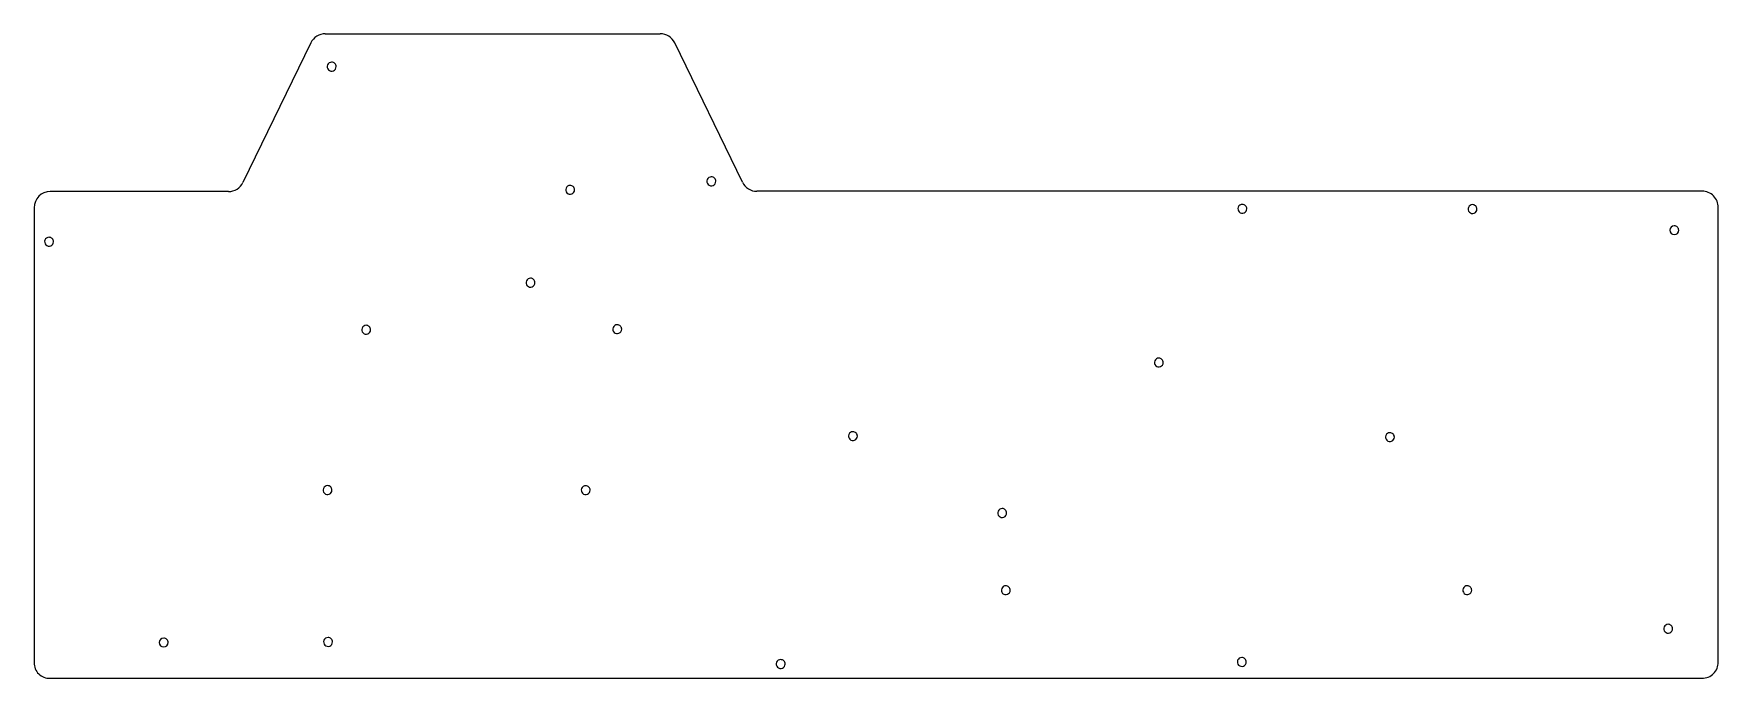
# Model space of a CAD drawing. Extents: x 0 to 417, y 0 to 160.
import ezdxf

# ---------------------------------------------------------------- set-up
doc = ezdxf.new("R2010")
doc.units = 0
doc.layers.get('0').update_dxf_attribs({"linetype": 'CONTINUOUS'})

msp = doc.modelspace()

# ---------------------------------------------------------------- linework, layer by layer
at = {"color": 7}
for points in [[(72.249481, 159.7168), (155.242589, 159.7168)], [(68.651772, 157.465094), (51.84013, 122.868408)], [(175.59634, 122.929108), (158.840398, 157.465094)], [(48.242321, 120.616702), (4.09581, 120.616702)], [(386.542468, 120.696702), (179.194049, 120.677402)], [(413.385435, 120.695302), (386.542468, 120.696702)], [(0.0958, 116.616692), (0.0958, 4.316411)], [(417.396845, 4.08071), (417.396845, 116.695292)], [(3.640509, 0.0617), (386.722468, 0.0864)], [(386.722468, 0.0864), (413.362635, 0.0808)]]:
    msp.add_lwpolyline(points, dxfattribs=at)
for points in [[(73.817985, 152.656682)], [(132.898133, 122.156606)], [(167.88822, 124.256611)], [(299.46855, 117.446594)], [(356.498692, 117.386594)], [(3.79781, 109.296574)], [(406.488818, 112.146581)], [(123.078108, 99.156548)], [(82.368006, 87.486519)], [(144.578162, 87.626519)], [(278.768498, 79.366499)], [(202.978308, 61.146453)], [(336.038641, 60.896452)], [(72.797982, 47.77642)], [(136.768142, 47.75642)], [(239.958401, 42.106405)], [(240.848403, 22.976358)], [(355.198689, 22.976358)], [(404.968814, 13.446334)], [(32.197881, 10.016325)], [(72.927983, 10.166325)], [(185.068263, 4.696312)], [(299.318549, 5.216313)]]:
    msp.add_lwpolyline(points, close=True, dxfattribs=at)
for points in [[(72.249481, 159.7168), (70.718102, 159.716752), (69.321142, 158.842434), (68.651772, 157.465094)], [(158.840398, 157.465094), (158.171067, 158.842516), (156.774024, 159.716862), (155.242589, 159.7168)], [(72.801715, 151.977632), (72.631455, 151.566589), (72.725567, 151.093459), (73.040165, 150.77886)], [(73.817985, 152.656682), (73.373075, 152.656682), (72.971974, 152.388675), (72.801715, 151.977632)], [(73.040165, 150.77886), (73.354764, 150.464261), (73.827895, 150.37015), (74.238938, 150.540409)], [(74.595804, 152.334499), (74.389514, 152.540789), (74.109724, 152.656682), (73.817985, 152.656682)], [(74.238938, 150.540409), (74.64998, 150.710669), (74.917988, 151.11177), (74.917988, 151.556679)], [(74.917988, 151.556679), (74.917988, 151.848418), (74.802095, 152.128208), (74.595804, 152.334499)], [(48.242321, 120.616702), (49.773757, 120.61664), (51.170799, 121.490985), (51.84013, 122.868408)], [(131.881863, 121.477556), (131.711603, 121.066513), (131.805715, 120.593382), (132.120313, 120.278784)], [(132.898133, 122.156606), (132.453223, 122.156606), (132.052122, 121.888599), (131.881863, 121.477556)], [(133.675952, 121.834422), (133.469662, 122.040713), (133.189872, 122.156606), (132.898133, 122.156606)], [(133.319086, 120.040333), (133.730128, 120.210593), (133.998135, 120.611693), (133.998135, 121.056603)], [(133.998135, 121.056603), (133.998135, 121.348342), (133.882243, 121.628132), (133.675952, 121.834422)], [(166.87195, 123.577561), (166.701691, 123.166518), (166.795802, 122.693387), (167.110401, 122.378789)], [(167.88822, 124.256611), (167.443311, 124.256611), (167.04221, 123.988604), (166.87195, 123.577561)], [(167.110401, 122.378789), (167.424999, 122.06419), (167.89813, 121.970079), (168.309173, 122.140338)], [(168.66604, 123.934428), (168.459749, 124.140718), (168.179959, 124.256611), (167.88822, 124.256611)], [(168.309173, 122.140338), (168.720216, 122.310598), (168.988223, 122.711699), (168.988223, 123.156608)], [(168.988223, 123.156608), (168.988223, 123.448347), (168.87233, 123.728137), (168.66604, 123.934428)], [(175.59634, 122.929108), (176.265655, 121.551718), (177.662649, 120.677378), (179.194049, 120.677402)], [(4.09581, 120.616702), (1.886666, 120.616702), (0.0958, 118.825836), (0.0958, 116.616692)], [(132.120313, 120.278784), (132.434912, 119.964185), (132.908043, 119.870073), (133.319086, 120.040333)], [(299.46855, 117.446594), (299.02364, 117.446594), (298.622539, 117.178587), (298.45228, 116.767544)], [(300.246369, 117.124411), (300.040079, 117.330701), (299.760289, 117.446594), (299.46855, 117.446594)], [(300.568552, 116.346591), (300.568552, 116.63833), (300.45266, 116.91812), (300.246369, 117.124411)], [(356.498692, 117.386594), (356.053783, 117.386594), (355.652682, 117.118587), (355.482422, 116.707544)], [(357.276512, 117.064411), (357.070221, 117.270701), (356.790431, 117.386594), (356.498692, 117.386594)], [(357.598695, 116.286591), (357.598695, 116.57833), (357.482802, 116.85812), (357.276512, 117.064411)], [(416.221241, 119.527764), (415.468627, 120.27824), (414.448277, 120.698331), (413.385435, 120.695302)], [(417.396845, 116.695292), (417.396849, 117.758139), (416.973856, 118.777289), (416.221241, 119.527764)], [(298.45228, 116.767544), (298.28202, 116.356501), (298.376132, 115.88337), (298.69073, 115.568772)], [(298.69073, 115.568772), (299.005329, 115.254173), (299.47846, 115.160062), (299.889502, 115.330321)], [(299.889502, 115.330321), (300.300545, 115.500581), (300.568552, 115.901682), (300.568552, 116.346591)], [(355.482422, 116.707544), (355.312163, 116.296501), (355.406274, 115.82337), (355.720873, 115.508772)], [(355.720873, 115.508772), (356.035472, 115.194173), (356.508602, 115.100062), (356.919645, 115.270321)], [(356.919645, 115.270321), (357.330688, 115.440581), (357.598695, 115.841682), (357.598695, 116.286591)], [(2.781539, 108.617524), (2.61128, 108.206481), (2.705392, 107.73335), (3.01999, 107.418751)], [(3.79781, 109.296574), (3.3529, 109.296574), (2.951799, 109.028567), (2.781539, 108.617524)], [(4.575629, 108.97439), (4.369338, 109.180681), (4.089548, 109.296574), (3.79781, 109.296574)], [(4.897812, 108.196571), (4.897812, 108.48831), (4.781919, 108.7681), (4.575629, 108.97439)], [(406.488818, 112.146581), (405.881303, 112.146581), (405.388815, 111.654093), (405.388815, 111.046578)], [(405.388815, 111.046578), (405.388815, 110.439063), (405.881303, 109.946575), (406.488818, 109.946575)], [(407.266637, 111.824397), (407.060346, 112.030688), (406.780556, 112.146581), (406.488818, 112.146581)], [(406.488818, 109.946575), (407.096332, 109.946575), (407.58882, 110.439063), (407.58882, 111.046578)], [(407.58882, 111.046578), (407.58882, 111.338317), (407.472927, 111.618107), (407.266637, 111.824397)], [(3.01999, 107.418751), (3.334589, 107.104153), (3.807719, 107.010041), (4.218762, 107.180301)], [(4.218762, 107.180301), (4.629805, 107.35056), (4.897812, 107.751661), (4.897812, 108.196571)], [(122.061838, 98.477498), (121.891579, 98.066455), (121.98569, 97.593325), (122.300289, 97.278726)], [(123.078108, 99.156548), (122.633199, 99.156548), (122.232098, 98.888541), (122.061838, 98.477498)], [(122.300289, 97.278726), (122.614887, 96.964127), (123.088018, 96.870016), (123.499061, 97.040275)], [(123.855928, 98.834365), (123.649637, 99.040655), (123.369847, 99.156548), (123.078108, 99.156548)], [(123.499061, 97.040275), (123.910104, 97.210535), (124.178111, 97.611636), (124.178111, 98.056545)], [(124.178111, 98.056545), (124.178111, 98.348284), (124.062218, 98.628074), (123.855928, 98.834365)], [(81.351736, 86.807469), (81.181477, 86.396426), (81.275588, 85.923295), (81.590187, 85.608697)], [(82.368006, 87.486519), (81.923097, 87.486519), (81.521996, 87.218512), (81.351736, 86.807469)], [(81.590187, 85.608697), (81.904785, 85.294098), (82.377916, 85.199987), (82.788959, 85.370246)], [(83.145826, 87.164336), (82.939535, 87.370626), (82.659745, 87.486519), (82.368006, 87.486519)], [(82.788959, 85.370246), (83.200002, 85.540506), (83.468009, 85.941607), (83.468009, 86.386516)], [(83.468009, 86.386516), (83.468009, 86.678255), (83.352116, 86.958045), (83.145826, 87.164336)], [(143.561892, 86.947469), (143.391632, 86.536427), (143.485744, 86.063296), (143.800343, 85.748697)], [(144.578162, 87.626519), (144.133252, 87.626519), (143.732151, 87.358512), (143.561892, 86.947469)], [(143.800343, 85.748697), (144.114941, 85.434099), (144.588072, 85.339987), (144.999115, 85.510247)], [(145.355981, 87.304336), (145.149691, 87.510627), (144.869901, 87.626519), (144.578162, 87.626519)], [(144.999115, 85.510247), (145.410158, 85.680506), (145.678165, 86.081607), (145.678165, 86.526517)], [(145.678165, 86.526517), (145.678165, 86.818255), (145.562272, 87.098045), (145.355981, 87.304336)], [(278.768498, 79.366499), (278.323588, 79.366499), (277.922487, 79.098492), (277.752228, 78.687449)], [(279.546317, 79.044315), (279.340027, 79.250606), (279.060237, 79.366499), (278.768498, 79.366499)], [(277.752228, 78.687449), (277.581968, 78.276406), (277.67608, 77.803275), (277.990678, 77.488677)], [(277.990678, 77.488677), (278.305277, 77.174078), (278.778408, 77.079966), (279.189451, 77.250226)], [(279.189451, 77.250226), (279.600494, 77.420485), (279.868501, 77.821586), (279.868501, 78.266496)], [(279.868501, 78.266496), (279.868501, 78.558235), (279.752608, 78.838025), (279.546317, 79.044315)], [(201.962038, 60.467403), (201.791779, 60.05636), (201.88589, 59.583229), (202.200489, 59.268631)], [(202.978308, 61.146453), (202.533399, 61.146453), (202.132298, 60.878446), (201.962038, 60.467403)], [(202.200489, 59.268631), (202.515087, 58.954032), (202.988218, 58.859921), (203.399261, 59.03018)], [(203.756128, 60.82427), (203.549837, 61.03056), (203.270047, 61.146453), (202.978308, 61.146453)], [(203.399261, 59.03018), (203.810304, 59.20044), (204.078311, 59.601541), (204.078311, 60.04645)], [(204.078311, 60.04645), (204.078311, 60.338189), (203.962418, 60.617979), (203.756128, 60.82427)], [(335.022371, 60.217403), (334.852112, 59.80636), (334.946223, 59.333229), (335.260822, 59.01863)], [(336.038641, 60.896452), (335.593732, 60.896452), (335.192631, 60.628445), (335.022371, 60.217403)], [(335.260822, 59.01863), (335.57542, 58.704032), (336.048551, 58.60992), (336.459594, 58.78018)], [(336.816461, 60.574269), (336.61017, 60.78056), (336.33038, 60.896452), (336.038641, 60.896452)], [(336.459594, 58.78018), (336.870637, 58.950439), (337.138644, 59.35154), (337.138644, 59.79645)], [(337.138644, 59.79645), (337.138644, 60.088189), (337.022751, 60.367979), (336.816461, 60.574269)], [(71.781712, 47.09737), (71.611453, 46.686327), (71.705564, 46.213196), (72.020163, 45.898597)], [(72.797982, 47.77642), (72.353073, 47.77642), (71.951972, 47.508413), (71.781712, 47.09737)], [(73.575802, 47.454236), (73.369511, 47.660527), (73.089721, 47.77642), (72.797982, 47.77642)], [(73.218935, 45.660147), (73.629978, 45.830406), (73.897985, 46.231507), (73.897985, 46.676417)], [(73.897985, 46.676417), (73.897985, 46.968156), (73.782092, 47.247946), (73.575802, 47.454236)], [(135.751872, 47.07737), (135.581613, 46.666327), (135.675724, 46.193196), (135.990323, 45.878597)], [(136.768142, 47.75642), (136.323233, 47.75642), (135.922132, 47.488412), (135.751872, 47.07737)], [(137.545962, 47.434236), (137.339671, 47.640527), (137.059881, 47.75642), (136.768142, 47.75642)], [(137.189095, 45.640147), (137.600138, 45.810406), (137.868145, 46.211507), (137.868145, 46.656417)], [(137.868145, 46.656417), (137.868145, 46.948156), (137.752252, 47.227946), (137.545962, 47.434236)], [(72.020163, 45.898597), (72.334761, 45.583999), (72.807892, 45.489887), (73.218935, 45.660147)], [(135.990323, 45.878597), (136.304922, 45.563999), (136.778052, 45.469887), (137.189095, 45.640147)], [(239.958401, 42.106405), (239.513491, 42.106405), (239.11239, 41.838398), (238.942131, 41.427355)], [(240.73622, 41.784222), (240.52993, 41.990513), (240.25014, 42.106405), (239.958401, 42.106405)], [(241.058403, 41.006403), (241.058403, 41.298142), (240.942511, 41.577932), (240.73622, 41.784222)], [(238.942131, 41.427355), (238.771871, 41.016313), (238.865983, 40.543182), (239.180581, 40.228583)], [(239.180581, 40.228583), (239.49518, 39.913985), (239.968311, 39.819873), (240.379354, 39.990133)], [(240.379354, 39.990133), (240.790396, 40.160392), (241.058403, 40.561493), (241.058403, 41.006403)], [(239.832133, 22.297308), (239.661873, 21.886265), (239.755985, 21.413134), (240.070584, 21.098535)], [(240.848403, 22.976358), (240.403493, 22.976358), (240.002392, 22.70835), (239.832133, 22.297308)], [(240.070584, 21.098535), (240.385182, 20.783937), (240.858313, 20.689825), (241.269356, 20.860085)], [(241.626222, 22.654174), (241.419932, 22.860465), (241.140142, 22.976358), (240.848403, 22.976358)], [(241.269356, 20.860085), (241.680399, 21.030344), (241.948406, 21.431445), (241.948406, 21.876355)], [(241.948406, 21.876355), (241.948406, 22.168094), (241.832513, 22.447884), (241.626222, 22.654174)], [(354.182419, 22.297308), (354.01216, 21.886265), (354.106271, 21.413134), (354.42087, 21.098535)], [(355.198689, 22.976358), (354.75378, 22.976358), (354.352679, 22.70835), (354.182419, 22.297308)], [(354.42087, 21.098535), (354.735468, 20.783937), (355.208599, 20.689825), (355.619642, 20.860085)], [(355.976509, 22.654174), (355.770218, 22.860465), (355.490428, 22.976358), (355.198689, 22.976358)], [(355.619642, 20.860085), (356.030685, 21.030344), (356.298692, 21.431445), (356.298692, 21.876355)], [(356.298692, 21.876355), (356.298692, 22.168094), (356.182799, 22.447884), (355.976509, 22.654174)], [(403.952544, 12.767284), (403.782284, 12.356241), (403.876396, 11.88311), (404.190994, 11.568511)], [(404.968814, 13.446334), (404.523904, 13.446334), (404.122803, 13.178327), (403.952544, 12.767284)], [(405.746633, 13.12415), (405.540343, 13.330441), (405.260553, 13.446334), (404.968814, 13.446334)], [(406.068816, 12.346331), (406.068816, 12.63807), (405.952924, 12.91786), (405.746633, 13.12415)], [(32.197881, 10.016325), (31.590366, 10.016325), (31.097878, 9.523837), (31.097878, 8.916322)], [(31.097878, 8.916322), (31.097878, 8.308808), (31.590366, 7.81632), (32.197881, 7.81632)], [(32.9757, 9.694142), (32.769409, 9.900432), (32.489619, 10.016325), (32.197881, 10.016325)], [(32.197881, 7.81632), (32.805395, 7.81632), (33.297883, 8.308808), (33.297883, 8.916322)], [(33.297883, 8.916322), (33.297883, 9.208061), (33.181991, 9.487851), (32.9757, 9.694142)], [(71.911713, 9.487276), (71.741453, 9.076233), (71.835565, 8.603102), (72.150163, 8.288503)], [(72.927983, 10.166325), (72.483073, 10.166325), (72.081972, 9.898318), (71.911713, 9.487276)], [(73.705802, 9.844142), (73.499511, 10.050433), (73.219721, 10.166325), (72.927983, 10.166325)], [(73.348935, 8.050053), (73.759978, 8.220312), (74.027985, 8.621413), (74.027985, 9.066323)], [(74.027985, 9.066323), (74.027985, 9.358062), (73.912092, 9.637852), (73.705802, 9.844142)], [(404.190994, 11.568511), (404.505593, 11.253913), (404.978724, 11.159801), (405.389767, 11.330061)], [(405.389767, 11.330061), (405.800809, 11.50032), (406.068816, 11.901421), (406.068816, 12.346331)], [(0.0957, 4.316411), (-0.01215, 3.279311), (0.303439, 2.242613), (0.970867, 1.441523)], [(72.150163, 8.288503), (72.464762, 7.973905), (72.937893, 7.879793), (73.348935, 8.050053)], [(185.068263, 4.696312), (184.623354, 4.696312), (184.222253, 4.428305), (184.051993, 4.017262)], [(185.846083, 4.374128), (185.639792, 4.580419), (185.360002, 4.696312), (185.068263, 4.696312)], [(186.168266, 3.596309), (186.168266, 3.888048), (186.052373, 4.167838), (185.846083, 4.374128)], [(298.302279, 4.537263), (298.13202, 4.12622), (298.226131, 3.653089), (298.54073, 3.338491)], [(299.318549, 5.216313), (298.87364, 5.216313), (298.472539, 4.948306), (298.302279, 4.537263)], [(300.096369, 4.89413), (299.890078, 5.10042), (299.610288, 5.216313), (299.318549, 5.216313)], [(300.418552, 4.11631), (300.418552, 4.408049), (300.302659, 4.687839), (300.096369, 4.89413)], [(0.970867, 1.441523), (1.638295, 0.640432), (2.60098, 0.142861), (3.640509, 0.0617)], [(184.051993, 4.017262), (183.881734, 3.606219), (183.975845, 3.133088), (184.290444, 2.81849)], [(184.290444, 2.81849), (184.605042, 2.503891), (185.078173, 2.409779), (185.489216, 2.580039)], [(185.489216, 2.580039), (185.900259, 2.750298), (186.168266, 3.151399), (186.168266, 3.596309)], [(298.54073, 3.338491), (298.855328, 3.023892), (299.328459, 2.929781), (299.739502, 3.10004)], [(299.739502, 3.10004), (300.150545, 3.2703), (300.418552, 3.671401), (300.418552, 4.11631)], [(413.362635, 0.0808), (414.429382, 0.071706), (415.455567, 0.489102), (416.213103, 1.240216)], [(416.213103, 1.240216), (416.970639, 1.99133), (417.396757, 3.013924), (417.396745, 4.08071)]]:
    msp.add_open_spline(points, degree=3, dxfattribs=at)

doc.saveas('drawing.dxf')
